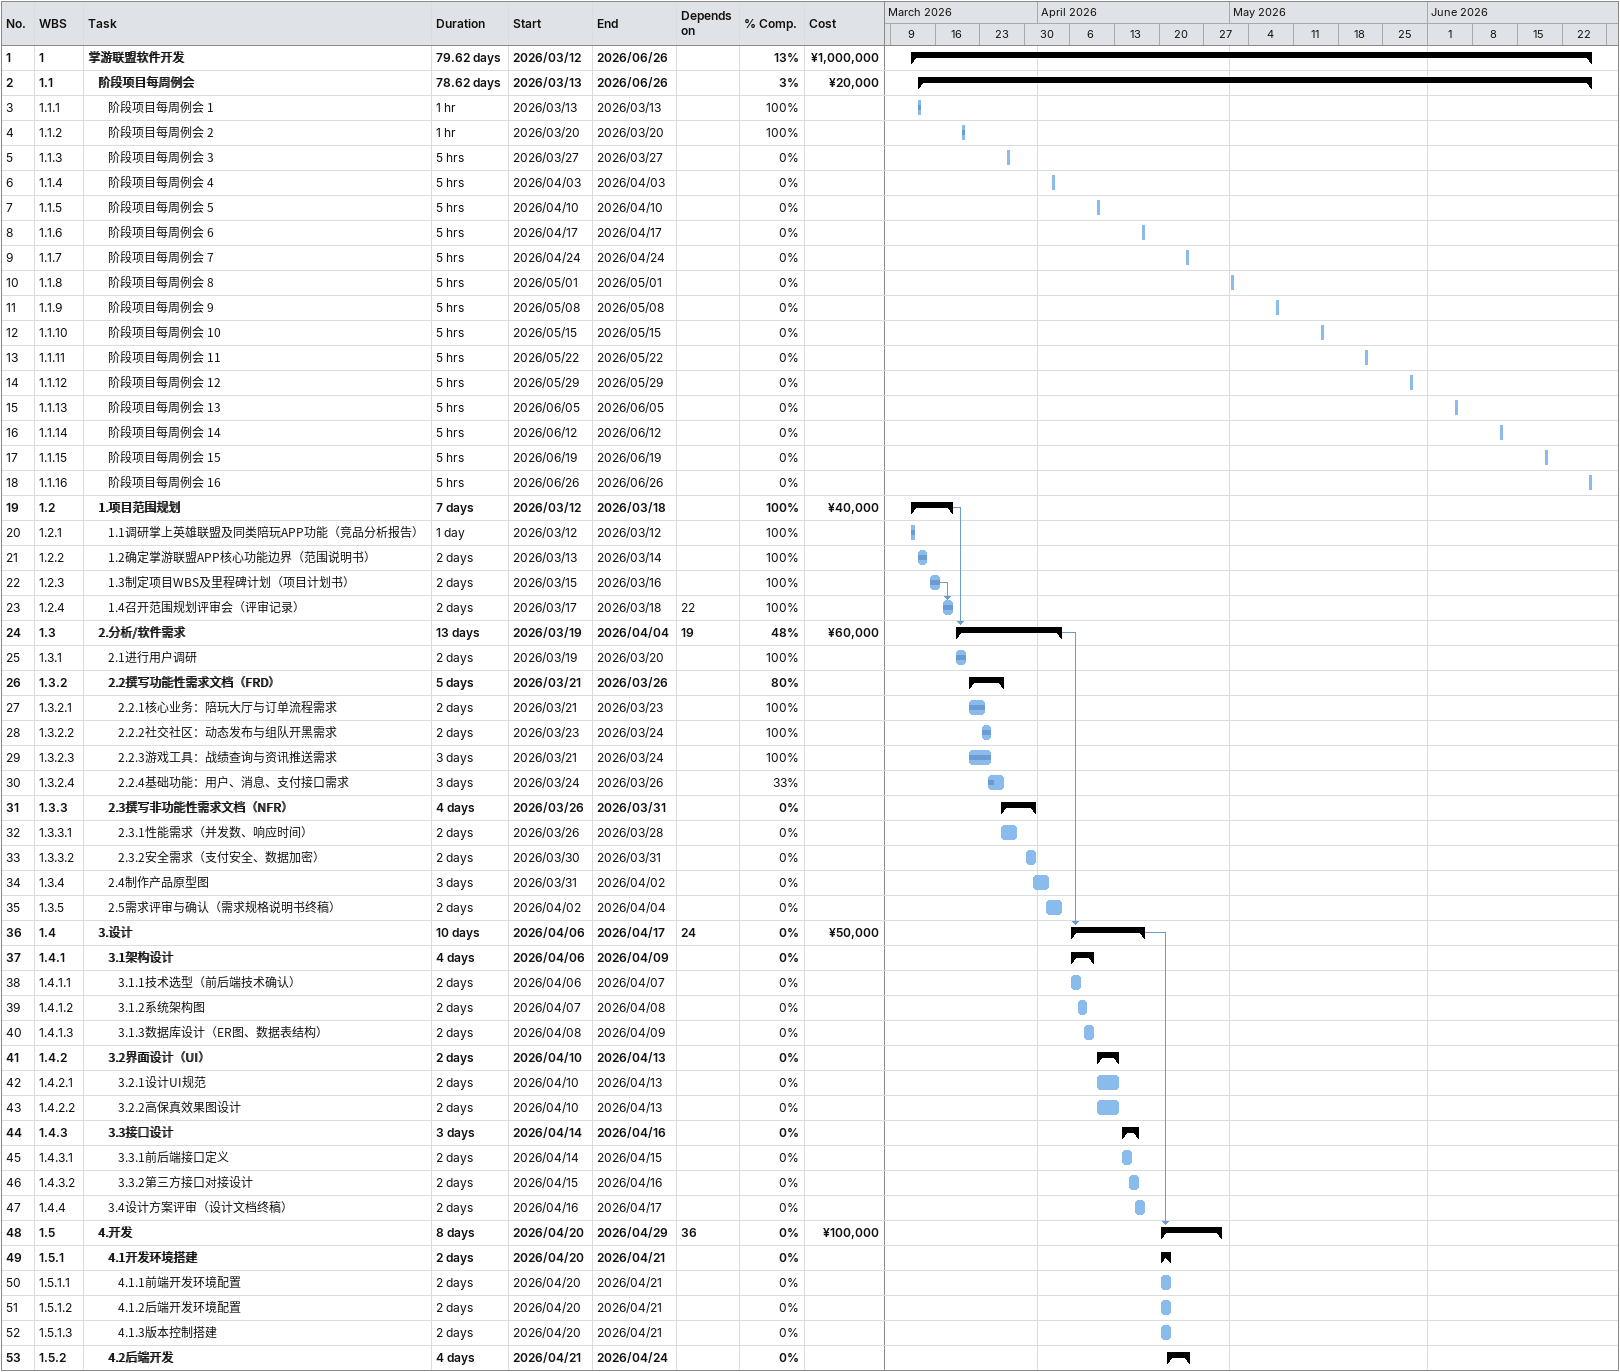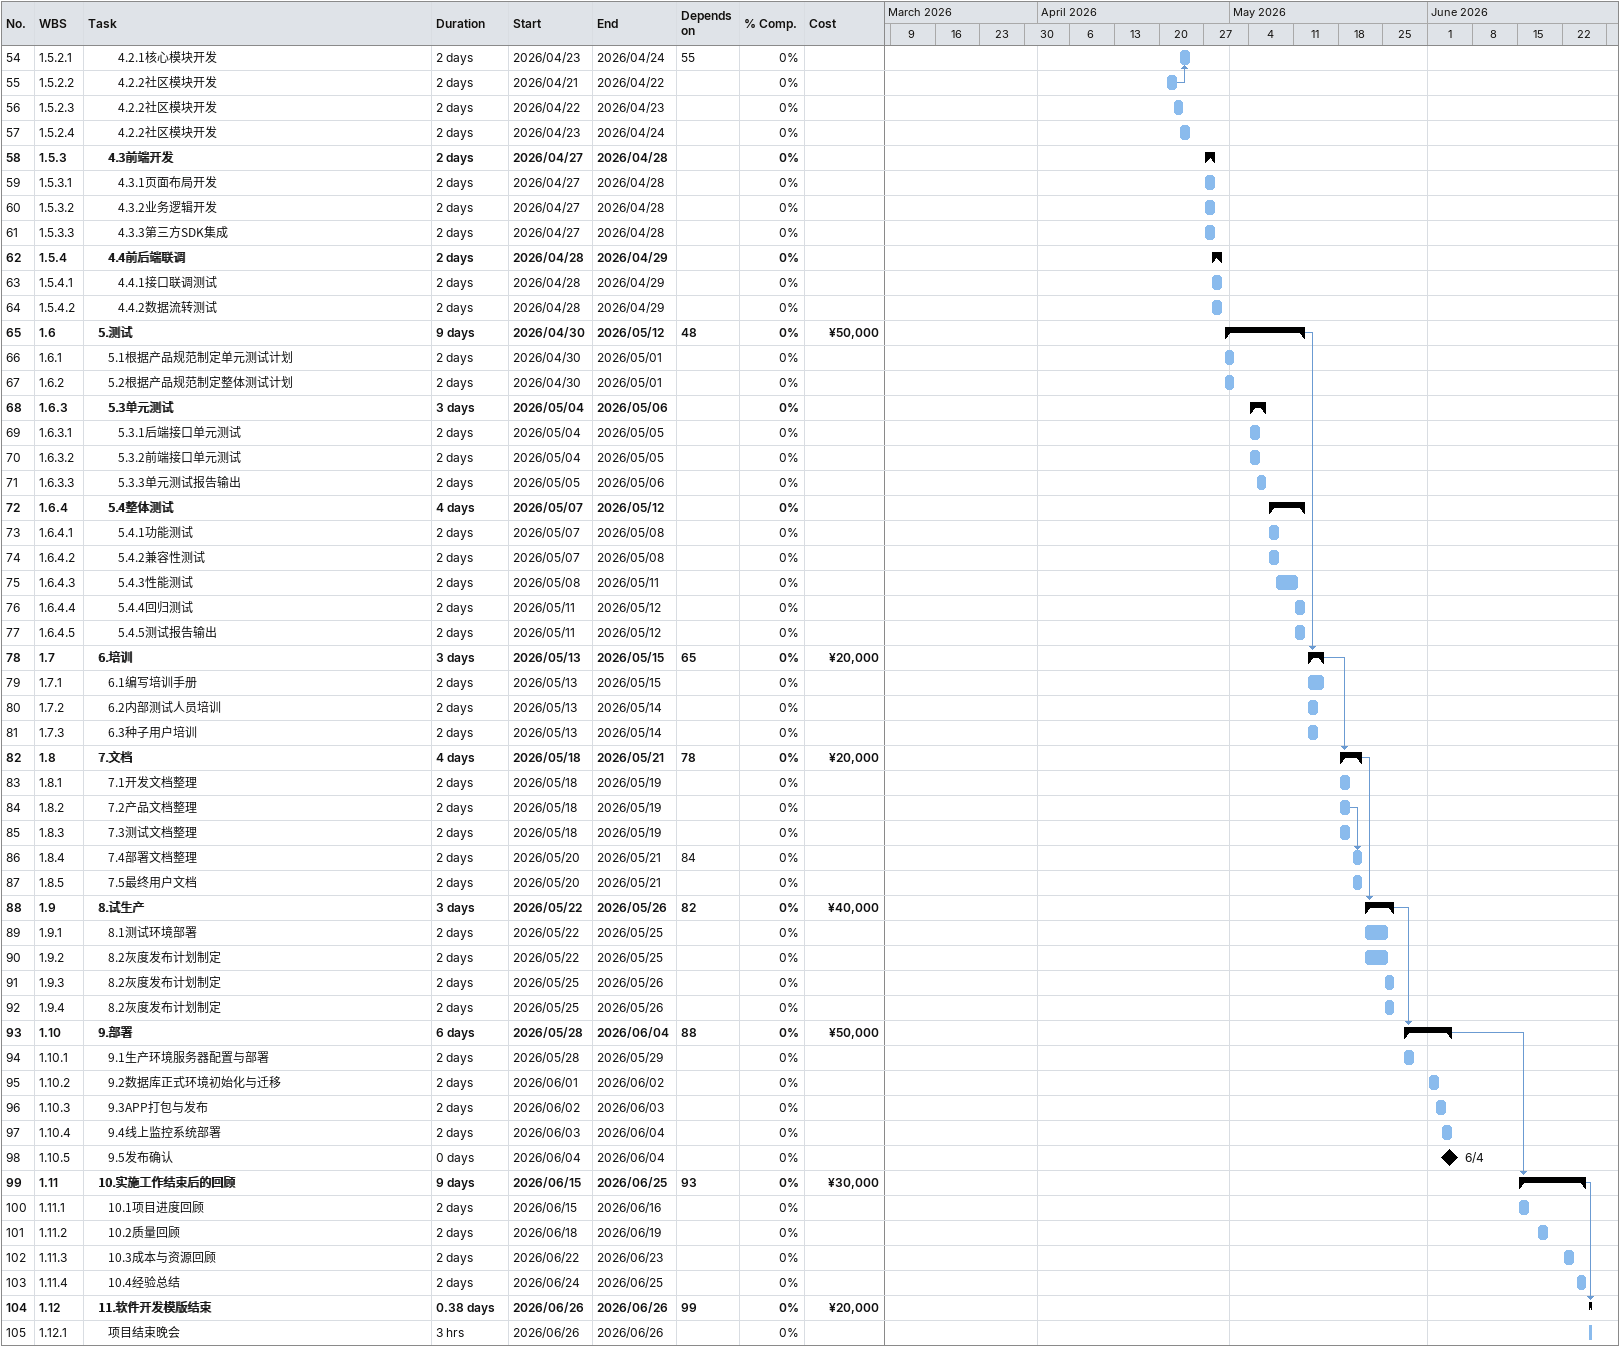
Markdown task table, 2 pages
| ID | WBS | Task | Duration | Start | Finish | Predecessors | % complete | Cost (¥) |
|---|---|---|---|---|---|---|---|---|
| 1 | 1 | **掌游联盟软件开发** | 79.62d | 2026-03-12 | 2026-06-26 |  | 13 | 1000000 |
| 2 | 1.1 | **阶段项目每周例会** | 78.62d | 2026-03-13 | 2026-06-26 |  | 3 | 20000 |
| 3 | 1.1.1 | 阶段项目每周例会 1 | 1h | 2026-03-13 | 2026-03-13 |  | 100 |  |
| 4 | 1.1.2 | 阶段项目每周例会 2 | 1h | 2026-03-20 | 2026-03-20 |  | 100 |  |
| 5 | 1.1.3 | 阶段项目每周例会 3 | 5h | 2026-03-27 | 2026-03-27 |  | 0 |  |
| 6 | 1.1.4 | 阶段项目每周例会 4 | 5h | 2026-04-03 | 2026-04-03 |  | 0 |  |
| 7 | 1.1.5 | 阶段项目每周例会 5 | 5h | 2026-04-10 | 2026-04-10 |  | 0 |  |
| 8 | 1.1.6 | 阶段项目每周例会 6 | 5h | 2026-04-17 | 2026-04-17 |  | 0 |  |
| 9 | 1.1.7 | 阶段项目每周例会 7 | 5h | 2026-04-24 | 2026-04-24 |  | 0 |  |
| 10 | 1.1.8 | 阶段项目每周例会 8 | 5h | 2026-05-01 | 2026-05-01 |  | 0 |  |
| 11 | 1.1.9 | 阶段项目每周例会 9 | 5h | 2026-05-08 | 2026-05-08 |  | 0 |  |
| 12 | 1.1.10 | 阶段项目每周例会 10 | 5h | 2026-05-15 | 2026-05-15 |  | 0 |  |
| 13 | 1.1.11 | 阶段项目每周例会 11 | 5h | 2026-05-22 | 2026-05-22 |  | 0 |  |
| 14 | 1.1.12 | 阶段项目每周例会 12 | 5h | 2026-05-29 | 2026-05-29 |  | 0 |  |
| 15 | 1.1.13 | 阶段项目每周例会 13 | 5h | 2026-06-05 | 2026-06-05 |  | 0 |  |
| 16 | 1.1.14 | 阶段项目每周例会 14 | 5h | 2026-06-12 | 2026-06-12 |  | 0 |  |
| 17 | 1.1.15 | 阶段项目每周例会 15 | 5h | 2026-06-19 | 2026-06-19 |  | 0 |  |
| 18 | 1.1.16 | 阶段项目每周例会 16 | 5h | 2026-06-26 | 2026-06-26 |  | 0 |  |
| 19 | 1.2 | **1.项目范围规划** | 7d | 2026-03-12 | 2026-03-18 |  | 100 | 40000 |
| 20 | 1.2.1 | 1.1调研掌上英雄联盟及同类陪玩APP功能（竞品分析报告） | 1d | 2026-03-12 | 2026-03-12 |  | 100 |  |
| 21 | 1.2.2 | 1.2确定掌游联盟APP核心功能边界（范围说明书） | 2d | 2026-03-13 | 2026-03-14 |  | 100 |  |
| 22 | 1.2.3 | 1.3制定项目WBS及里程碑计划（项目计划书） | 2d | 2026-03-15 | 2026-03-16 |  | 100 |  |
| 23 | 1.2.4 | 1.4召开范围规划评审会（评审记录） | 2d | 2026-03-17 | 2026-03-18 | 22 | 100 |  |
| 24 | 1.3 | **2.分析/软件需求** | 13d | 2026-03-19 | 2026-04-04 | 19 | 48 | 60000 |
| 25 | 1.3.1 | 2.1进行用户调研 | 2d | 2026-03-19 | 2026-03-20 |  | 100 |  |
| 26 | 1.3.2 | **2.2撰写功能性需求文档（FRD）** | 5d | 2026-03-21 | 2026-03-26 |  | 80 |  |
| 27 | 1.3.2.1 | 2.2.1核心业务：陪玩大厅与订单流程需求 | 2d | 2026-03-21 | 2026-03-23 |  | 100 |  |
| 28 | 1.3.2.2 | 2.2.2社交社区：动态发布与组队开黑需求 | 2d | 2026-03-23 | 2026-03-24 |  | 100 |  |
| 29 | 1.3.2.3 | 2.2.3游戏工具：战绩查询与资讯推送需求 | 3d | 2026-03-21 | 2026-03-24 |  | 100 |  |
| 30 | 1.3.2.4 | 2.2.4基础功能：用户、消息、支付接口需求 | 3d | 2026-03-24 | 2026-03-26 |  | 33 |  |
| 31 | 1.3.3 | **2.3撰写非功能性需求文档（NFR）** | 4d | 2026-03-26 | 2026-03-31 |  | 0 |  |
| 32 | 1.3.3.1 | 2.3.1性能需求（并发数、响应时间） | 2d | 2026-03-26 | 2026-03-28 |  | 0 |  |
| 33 | 1.3.3.2 | 2.3.2安全需求（支付安全、数据加密） | 2d | 2026-03-30 | 2026-03-31 |  | 0 |  |
| 34 | 1.3.4 | 2.4制作产品原型图 | 3d | 2026-03-31 | 2026-04-02 |  | 0 |  |
| 35 | 1.3.5 | 2.5需求评审与确认（需求规格说明书终稿） | 2d | 2026-04-02 | 2026-04-04 |  | 0 |  |
| 36 | 1.4 | **3.设计** | 10d | 2026-04-06 | 2026-04-17 | 24 | 0 | 50000 |
| 37 | 1.4.1 | **3.1架构设计** | 4d | 2026-04-06 | 2026-04-09 |  | 0 |  |
| 38 | 1.4.1.1 | 3.1.1技术选型（前后端技术确认） | 2d | 2026-04-06 | 2026-04-07 |  | 0 |  |
| 39 | 1.4.1.2 | 3.1.2系统架构图 | 2d | 2026-04-07 | 2026-04-08 |  | 0 |  |
| 40 | 1.4.1.3 | 3.1.3数据库设计（ER图、数据表结构） | 2d | 2026-04-08 | 2026-04-09 |  | 0 |  |
| 41 | 1.4.2 | **3.2界面设计（UI）** | 2d | 2026-04-10 | 2026-04-13 |  | 0 |  |
| 42 | 1.4.2.1 | 3.2.1设计UI规范 | 2d | 2026-04-10 | 2026-04-13 |  | 0 |  |
| 43 | 1.4.2.2 | 3.2.2高保真效果图设计 | 2d | 2026-04-10 | 2026-04-13 |  | 0 |  |
| 44 | 1.4.3 | **3.3接口设计** | 3d | 2026-04-14 | 2026-04-16 |  | 0 |  |
| 45 | 1.4.3.1 | 3.3.1前后端接口定义 | 2d | 2026-04-14 | 2026-04-15 |  | 0 |  |
| 46 | 1.4.3.2 | 3.3.2第三方接口对接设计 | 2d | 2026-04-15 | 2026-04-16 |  | 0 |  |
| 47 | 1.4.4 | 3.4设计方案评审（设计文档终稿） | 2d | 2026-04-16 | 2026-04-17 |  | 0 |  |
| 48 | 1.5 | **4.开发** | 8d | 2026-04-20 | 2026-04-29 | 36 | 0 | 100000 |
| 49 | 1.5.1 | **4.1开发环境搭建** | 2d | 2026-04-20 | 2026-04-21 |  | 0 |  |
| 50 | 1.5.1.1 | 4.1.1前端开发环境配置 | 2d | 2026-04-20 | 2026-04-21 |  | 0 |  |
| 51 | 1.5.1.2 | 4.1.2后端开发环境配置 | 2d | 2026-04-20 | 2026-04-21 |  | 0 |  |
| 52 | 1.5.1.3 | 4.1.3版本控制搭建 | 2d | 2026-04-20 | 2026-04-21 |  | 0 |  |
| 53 | 1.5.2 | **4.2后端开发** | 4d | 2026-04-21 | 2026-04-24 |  | 0 |  |
| 54 | 1.5.2.1 | 4.2.1核心模块开发 | 2d | 2026-04-23 | 2026-04-24 | 55 | 0 |  |
| 55 | 1.5.2.2 | 4.2.2社区模块开发 | 2d | 2026-04-21 | 2026-04-22 |  | 0 |  |
| 56 | 1.5.2.3 | 4.2.2社区模块开发 | 2d | 2026-04-22 | 2026-04-23 |  | 0 |  |
| 57 | 1.5.2.4 | 4.2.2社区模块开发 | 2d | 2026-04-23 | 2026-04-24 |  | 0 |  |
| 58 | 1.5.3 | **4.3前端开发** | 2d | 2026-04-27 | 2026-04-28 |  | 0 |  |
| 59 | 1.5.3.1 | 4.3.1页面布局开发 | 2d | 2026-04-27 | 2026-04-28 |  | 0 |  |
| 60 | 1.5.3.2 | 4.3.2业务逻辑开发 | 2d | 2026-04-27 | 2026-04-28 |  | 0 |  |
| 61 | 1.5.3.3 | 4.3.3第三方SDK集成 | 2d | 2026-04-27 | 2026-04-28 |  | 0 |  |
| 62 | 1.5.4 | **4.4前后端联调** | 2d | 2026-04-28 | 2026-04-29 |  | 0 |  |
| 63 | 1.5.4.1 | 4.4.1接口联调测试 | 2d | 2026-04-28 | 2026-04-29 |  | 0 |  |
| 64 | 1.5.4.2 | 4.4.2数据流转测试 | 2d | 2026-04-28 | 2026-04-29 |  | 0 |  |
| 65 | 1.6 | **5.测试** | 9d | 2026-04-30 | 2026-05-12 | 48 | 0 | 50000 |
| 66 | 1.6.1 | 5.1根据产品规范制定单元测试计划 | 2d | 2026-04-30 | 2026-05-01 |  | 0 |  |
| 67 | 1.6.2 | 5.2根据产品规范制定整体测试计划 | 2d | 2026-04-30 | 2026-05-01 |  | 0 |  |
| 68 | 1.6.3 | **5.3单元测试** | 3d | 2026-05-04 | 2026-05-06 |  | 0 |  |
| 69 | 1.6.3.1 | 5.3.1后端接口单元测试 | 2d | 2026-05-04 | 2026-05-05 |  | 0 |  |
| 70 | 1.6.3.2 | 5.3.2前端接口单元测试 | 2d | 2026-05-04 | 2026-05-05 |  | 0 |  |
| 71 | 1.6.3.3 | 5.3.3单元测试报告输出 | 2d | 2026-05-05 | 2026-05-06 |  | 0 |  |
| 72 | 1.6.4 | **5.4整体测试** | 4d | 2026-05-07 | 2026-05-12 |  | 0 |  |
| 73 | 1.6.4.1 | 5.4.1功能测试 | 2d | 2026-05-07 | 2026-05-08 |  | 0 |  |
| 74 | 1.6.4.2 | 5.4.2兼容性测试 | 2d | 2026-05-07 | 2026-05-08 |  | 0 |  |
| 75 | 1.6.4.3 | 5.4.3性能测试 | 2d | 2026-05-08 | 2026-05-11 |  | 0 |  |
| 76 | 1.6.4.4 | 5.4.4回归测试 | 2d | 2026-05-11 | 2026-05-12 |  | 0 |  |
| 77 | 1.6.4.5 | 5.4.5测试报告输出 | 2d | 2026-05-11 | 2026-05-12 |  | 0 |  |
| 78 | 1.7 | **6.培训** | 3d | 2026-05-13 | 2026-05-15 | 65 | 0 | 20000 |
| 79 | 1.7.1 | 6.1编写培训手册 | 2d | 2026-05-13 | 2026-05-15 |  | 0 |  |
| 80 | 1.7.2 | 6.2内部测试人员培训 | 2d | 2026-05-13 | 2026-05-14 |  | 0 |  |
| 81 | 1.7.3 | 6.3种子用户培训 | 2d | 2026-05-13 | 2026-05-14 |  | 0 |  |
| 82 | 1.8 | **7.文档** | 4d | 2026-05-18 | 2026-05-21 | 78 | 0 | 20000 |
| 83 | 1.8.1 | 7.1开发文档整理 | 2d | 2026-05-18 | 2026-05-19 |  | 0 |  |
| 84 | 1.8.2 | 7.2产品文档整理 | 2d | 2026-05-18 | 2026-05-19 |  | 0 |  |
| 85 | 1.8.3 | 7.3测试文档整理 | 2d | 2026-05-18 | 2026-05-19 |  | 0 |  |
| 86 | 1.8.4 | 7.4部署文档整理 | 2d | 2026-05-20 | 2026-05-21 | 84 | 0 |  |
| 87 | 1.8.5 | 7.5最终用户文档 | 2d | 2026-05-20 | 2026-05-21 |  | 0 |  |
| 88 | 1.9 | **8.试生产** | 3d | 2026-05-22 | 2026-05-26 | 82 | 0 | 40000 |
| 89 | 1.9.1 | 8.1测试环境部署 | 2d | 2026-05-22 | 2026-05-25 |  | 0 |  |
| 90 | 1.9.2 | 8.2灰度发布计划制定 | 2d | 2026-05-22 | 2026-05-25 |  | 0 |  |
| 91 | 1.9.3 | 8.2灰度发布计划制定 | 2d | 2026-05-25 | 2026-05-26 |  | 0 |  |
| 92 | 1.9.4 | 8.2灰度发布计划制定 | 2d | 2026-05-25 | 2026-05-26 |  | 0 |  |
| 93 | 1.10 | **9.部署** | 6d | 2026-05-28 | 2026-06-04 | 88 | 0 | 50000 |
| 94 | 1.10.1 | 9.1生产环境服务器配置与部署 | 2d | 2026-05-28 | 2026-05-29 |  | 0 |  |
| 95 | 1.10.2 | 9.2数据库正式环境初始化与迁移 | 2d | 2026-06-01 | 2026-06-02 |  | 0 |  |
| 96 | 1.10.3 | 9.3APP打包与发布 | 2d | 2026-06-02 | 2026-06-03 |  | 0 |  |
| 97 | 1.10.4 | 9.4线上监控系统部署 | 2d | 2026-06-03 | 2026-06-04 |  | 0 |  |
| 98 | 1.10.5 | 9.5发布确认 | 0d | 2026-06-04 | 2026-06-04 |  | 0 |  |
| 99 | 1.11 | **10.实施工作结束后的回顾** | 9d | 2026-06-15 | 2026-06-25 | 93 | 0 | 30000 |
| 100 | 1.11.1 | 10.1项目进度回顾 | 2d | 2026-06-15 | 2026-06-16 |  | 0 |  |
| 101 | 1.11.2 | 10.2质量回顾 | 2d | 2026-06-18 | 2026-06-19 |  | 0 |  |
| 102 | 1.11.3 | 10.3成本与资源回顾 | 2d | 2026-06-22 | 2026-06-23 |  | 0 |  |
| 103 | 1.11.4 | 10.4经验总结 | 2d | 2026-06-24 | 2026-06-25 |  | 0 |  |
| 104 | 1.12 | **11.软件开发模版结束** | 0.38d | 2026-06-26 | 2026-06-26 | 99 | 0 | 20000 |
| 105 | 1.12.1 | 项目结束晚会 | 3h | 2026-06-26 | 2026-06-26 |  | 0 |  |
